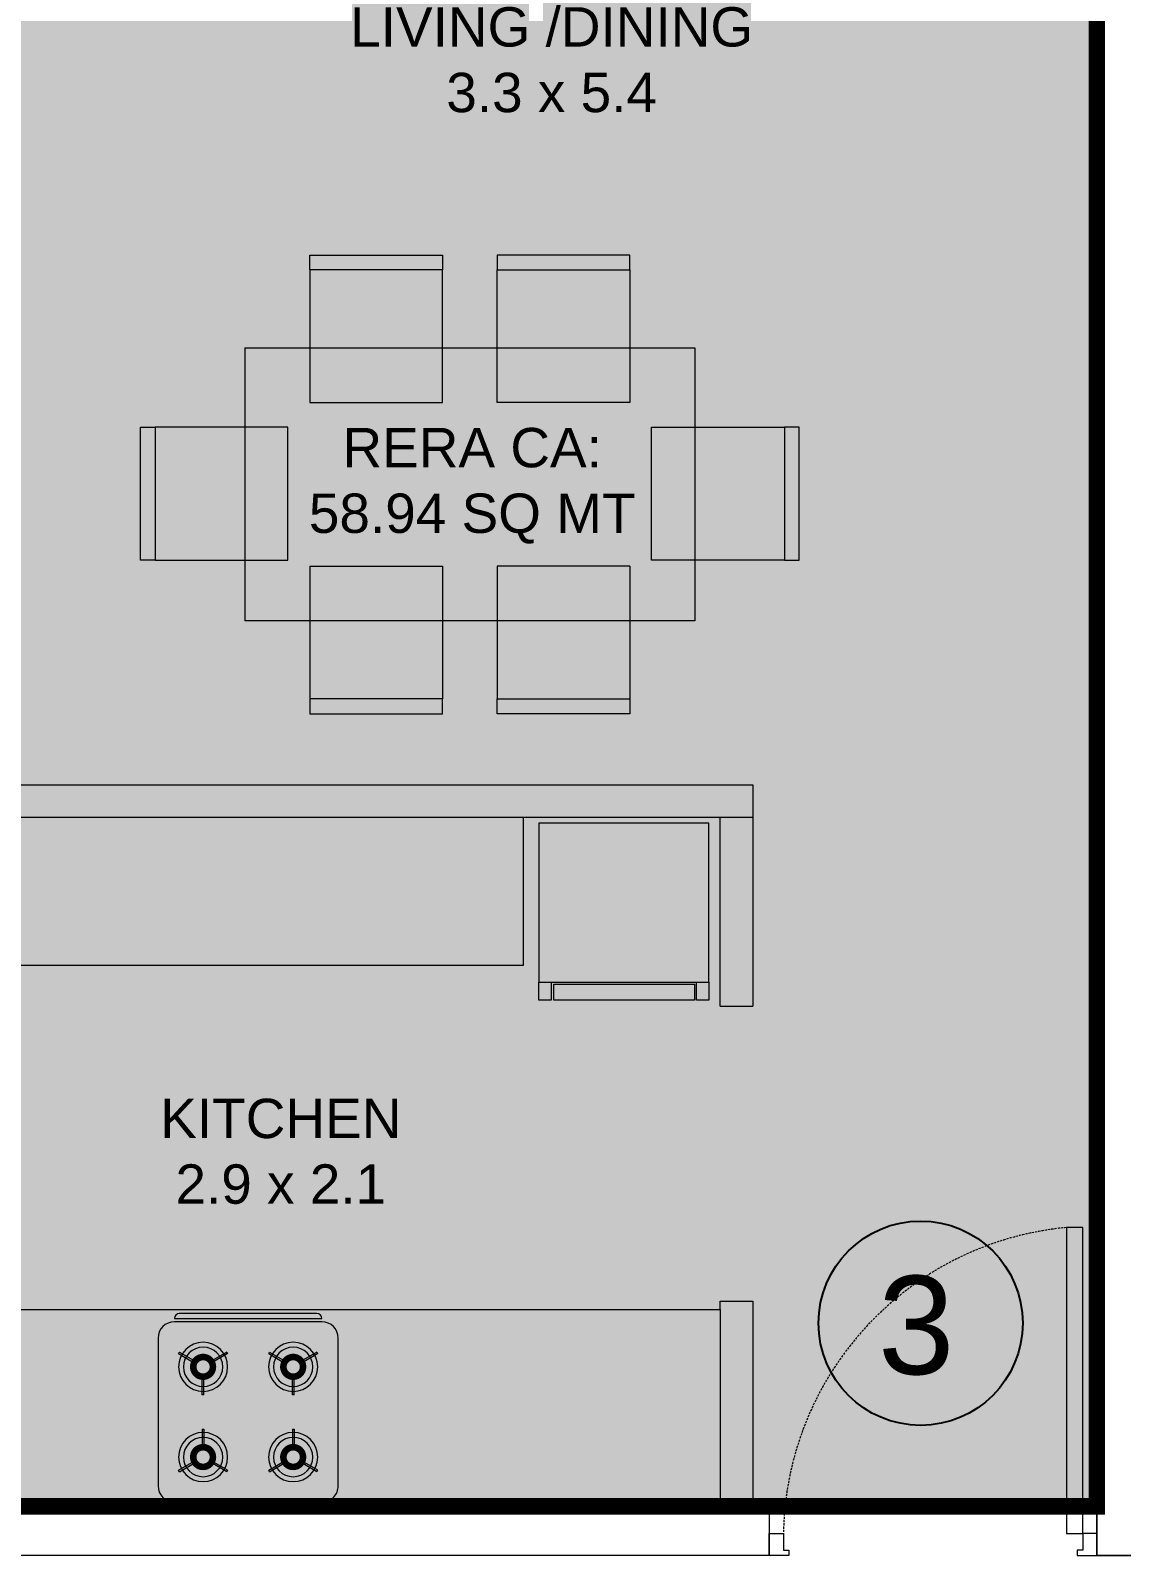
# Model space of a CAD drawing. Header units: inches. Extents: x 27644242 to 29761523, y -859349 to 216979.
# Drawn here: x 29061217 to 29064546, y -554543 to -549893 of the extents above; entities that cross this region are included whole.
import ezdxf

# ---------------------------------------------------------------- set-up
doc = ezdxf.new("R2010")
doc.units = ezdxf.units.IN
doc.header["$MEASUREMENT"] = 0
doc.linetypes.add('DASHED', pattern=[0.75, 0.5, -0.25])
doc.layers.get('Defpoints').update_dxf_attribs({"color": 8})
doc.layers.add('BHK HATCH', color=8, linetype='Continuous', lineweight=5, transparency=0.85)
for name, color, linetype, lineweight in [('DOOR', 4, 'Continuous', 0), ('FURN', 250, 'Continuous', 0), ('WALL', 7, 'Continuous', 20)]:
    doc.layers.add(name, color=color, linetype=linetype, lineweight=lineweight)
doc.layers.add('text', color=7, linetype='Continuous')
doc.styles.add('AMITS', font='arial.ttf')

# ---------------------------------------------------------------- blocks, each defined once
blk = doc.blocks.new('DOOR_750')
at = {"layer": 'DOOR'}
for points in [[(-70, 50), (-32.5, 50), (-32.5, 750), (-70, 750)], [(-750, 50), (-717.5, 50), (-717.5, 12.5), (-705, 12.5), (-705, 0), (-750, 0)], [(0, 50), (-32.5, 50), (-32.5, 12.5), (-45, 12.5), (-45, 0), (0, 0)]]:
    blk.add_lwpolyline(points, close=True, dxfattribs=at)
at = {"layer": 'DOOR', "linetype": 'DASHED', "ltscale": 10}
blk.add_arc((-2.421077079540668, 38.02074629857511), 715.1792562178572, 95.42209849767376, 179.0402507183887, dxfattribs=at)
blk = doc.blocks.new('FRDG')
at = {"layer": 'FURN', "color": 8, "lineweight": 0, "extrusion": (3.34319914e-08, -6.874311e-09, 0.9999999999999996), "elevation": 0.0002050832648149}
for points in [[(9345.997612685185, -728.4923106440953), (9346.508078055589, -728.4923104646708), (9346.508077863564, -727.9459958256563), (9345.997612493158, -727.9459960050802)], [(9346.508077863564, -727.9459958256563), (9346.565883324702, -727.9459958053379), (9346.565883338772, -727.9860241683583), (9346.508077877632, -727.9860241886763)], [(9346.513872441215, -727.9916598882814), (9346.565883340749, -727.9916598700003), (9346.565883499825, -728.4442234720767), (9346.513872600286, -728.444223490358)], [(9346.50807804152, -728.4522821016507), (9346.565883502657, -728.4522820813326), (9346.565883516723, -728.4923104443528), (9346.508078055589, -728.4923104646708)]]:
    blk.add_lwpolyline(points, close=True, dxfattribs=at)
blk = doc.blocks.new('hob')
at = {"layer": 'FURN', "extrusion": (2e-16, 7.342489320000001e-08, 0.9999999999999974)}
for p, q in [((-747640.0917034821, 890446.8354195151), (-747612.5579157397, 890399.1455002223)), ((-747635.7615764627, 890449.3354195151), (-747608.2277887221, 890401.6455002222)), ((-747280.1291814615, 890449.3354195151), (-747307.6629692019, 890401.6455002222)), ((-747275.799054442, 890446.8354195151), (-747303.3328421824, 890399.1455002223)), ((-747510.4817989618, 890377.0051062517), (-747565.5493744445, 890377.0051062517)), ((-747510.4817989618, 890372.0051062517), (-747565.5493744445, 890372.0051062517)), ((-747405.4089589603, 890377.0051062517), (-747350.3413834795, 890377.0051062517)), ((-747405.4089589603, 890372.0051062517), (-747350.3413834795, 890372.0051062517)), ((-747640.0917034821, 890302.1747929864), (-747612.5579157397, 890349.8647122794)), ((-747635.7615764627, 890299.6747929862), (-747608.2277887221, 890347.3647122792)), ((-747280.1291814615, 890299.6747929862), (-747307.6629692019, 890347.3647122792)), ((-747275.799054442, 890302.1747929864), (-747303.3328421824, 890349.8647122794)), ((-747640.0917034821, 890171.8354195151), (-747612.5579157397, 890124.1455002223)), ((-747635.7615764627, 890174.3354195151), (-747608.2277887221, 890126.6455002222)), ((-747280.1291814615, 890174.3354195151), (-747307.6629692019, 890126.6455002222)), ((-747275.799054442, 890171.8354195151), (-747303.3328421824, 890124.1455002223)), ((-747510.4817989618, 890102.0051062516), (-747565.5493744445, 890102.0051062516)), ((-747510.4817989618, 890097.0051062519), (-747565.5493744445, 890097.0051062519)), ((-747405.4089589603, 890102.0051062498), (-747350.3413834795, 890102.0051062498)), ((-747405.4089589603, 890097.0051062498), (-747350.3413834795, 890097.0051062498)), ((-747640.0917034821, 890027.1747929862), (-747612.5579157397, 890074.8647122794)), ((-747635.7615764627, 890024.6747929864), (-747608.2277887221, 890072.3647122794)), ((-747280.1291814615, 890024.6747929864), (-747307.6629692019, 890072.3647122794)), ((-747275.799054442, 890027.1747929862), (-747303.3328421824, 890074.8647122794))]:
    blk.add_line(p, q, dxfattribs=at)
at = {"layer": 'FURN', "extrusion": (2e-16, 7.342489320000001e-08, 0.9999999999999974), "elevation": 0.06695608915302599}
for points in [[(-747232.9450263028, 889962.0050052701), (-747682.9450263027, 889962.0050052701, -0.4142135623730929), (-747732.9450263027, 890012.0050052705), (-747732.9450263027, 890462.0050052705, -0.4142135623730951), (-747682.9450263007, 890512.0050052704), (-747232.9450263007, 890512.0050052704, -0.4142135623730971), (-747182.9450263027, 890462.0050052705), (-747182.9450263027, 890012.0050052705, -0.4142135623730951)], [(-747172.9450263007, 890462.0050052705, -0.4142135623730951), (-747157.945026301, 890447.0050052704), (-747157.9450263027, 890027.0050052701, -0.4142135623730951), (-747172.9450263028, 890012.0050052705), (-747172.9450263028, 890027.0050052701)]]:
    blk.add_lwpolyline(points, format="xyb", close=True, dxfattribs=at)
at = {"layer": 'FURN', "extrusion": (2e-16, 7.342489320000001e-08, 0.9999999999999974), "const_width": 20, "elevation": 0.06695608915302599}
for points in [[(-747625.4450263027, 890374.5050052705, 1), (-747565.445026301, 890374.5050052705, 1)], [(-747290.4457316212, 890374.5050052705, 1), (-747350.4457316212, 890374.505005272, 1)], [(-747625.4450263027, 890099.5050052704, -1), (-747565.4450263028, 890099.5050052704, -1)], [(-747290.4457316212, 890099.5050052704, 1), (-747350.4457316212, 890099.5050052704, 1)]]:
    blk.add_lwpolyline(points, format="xyb", close=True, dxfattribs=at)
at = {"layer": 'FURN', "extrusion": (2e-16, 7.342489320000001e-08, 0.9999999999999974)}
for centre, radius in [((-747595.445026301, 890374.5051062476, 0.0653756527670075), 75), ((-747595.445026301, 890374.5051062476, 0.0653756527670075), 60.00000000000001), ((-747320.4457316212, 890374.5051062497, 0.06537565276706463), 75), ((-747320.4457316212, 890374.5051062497, 0.06537565276706463), 60.00000000000001), ((-747595.445026301, 890374.5051062476, 0.0653756527670075), 37.50000000000001), ((-747320.4457316212, 890374.5051062497, 0.06537565276706463), 37.50000000000001), ((-747595.4450263028, 890099.5051062478, 0.0653554609213856), 75), ((-747595.4450263028, 890099.5051062478, 0.0653554609213856), 60.00000000000001), ((-747320.4457316212, 890099.5051062478, 0.0653554609214416), 75), ((-747320.4457316212, 890099.5051062478, 0.0653554609214416), 60.00000000000001), ((-747595.4450263028, 890099.5051062478, 0.0653554609213856), 37.50000000000001), ((-747320.4457316212, 890099.5051062478, 0.0653554609214416), 37.50000000000001)]:
    blk.add_circle(centre, radius, dxfattribs=at)
for centre, start, end in [((-747595.445026301, 890374.5051062476, 0.0653756527670075), 118.3145869005222, 121.6854130804511), ((-747320.4457316212, 890374.5051062497, 0.06537565276706463), 58.3145869195489, 61.68541298337863), ((-747320.445026301, 890374.5051062476, 0.0653756527670636), 58.3145869195489, 61.68541298337863), ((-747595.445026301, 890374.5051062476, 0.0653756527670075), 358.3145869530076, 1.685412940316937), ((-747320.4457316212, 890374.5051062497, 0.06537565276706463), 178.3145869530075, 181.6854129403169), ((-747595.445026301, 890374.5051062476, 0.0653756527670075), 238.3145869195489, 241.6854129833786), ((-747320.4457316212, 890374.5051062497, 0.06537565276706463), 298.3145869005222, 301.6854130804511), ((-747595.4450263028, 890099.5051062478, 0.0653554609213856), 118.3145869005222, 121.6854130804511), ((-747320.4457316212, 890099.5051062478, 0.0653554609214416), 58.3145869195489, 61.68541298337863), ((-747320.445026301, 890099.5051062478, 0.0653554609214416), 58.3145869195489, 61.68541298337863), ((-747595.4450263028, 890099.5051062478, 0.0653554609213856), 358.3145869530076, 1.685412940316937), ((-747320.4457316212, 890099.5051062478, 0.0653554609214416), 178.3145869530075, 181.6854129403169), ((-747595.4450263028, 890099.5051062478, 0.0653554609213856), 238.3145869195489, 241.6854129833786), ((-747320.4457316212, 890099.5051062478, 0.0653554609214416), 298.3145869005222, 301.6854130804511)]:
    blk.add_arc(centre, 85, start, end, dxfattribs=at)
blk = doc.blocks.new('DINING TBALE')
at = {"layer": 'FURN'}
for p, q in [((551.6394374225056, 1664.61049376172, 0.3026115498129918), (551.6394411908695, 1709.61049376172, 0.3026115498129918)), ((551.6394411908695, 1709.61049376172, 0.3026115498129918), (956.6394411908695, 1709.610459846212, 0.3026115498129918)), ((551.6394374225056, 1664.61049376172, 0.3026115498129918), (551.6394411908695, 1709.61049376172, 0.3026115498129918)), ((956.6394411908695, 1709.610459846212, 0.3026115498129918), (956.6394374225056, 1664.610459846212, 0.3026115498129918)), ((1528.277242697193, 1709.61049376172, 0.3026115498129918), (1123.277242697193, 1709.610459846212, 0.3026115498129918)), ((1123.277242697193, 1709.610459846212, 0.3026115498129918), (1123.277246465557, 1664.610459846212, 0.3026115498129918)), ((1528.277246465557, 1664.61049376172, 0.3026115498129918), (1528.277242697193, 1709.61049376172, 0.3026115498129918)), ((1528.277246465557, 1664.61049376172, 0.3026115498129918), (1528.277242697193, 1709.61049376172, 0.3026115498129918)), ((551.6394374225056, 1664.61049376172, 0.3026115498129918), (551.639403506997, 1259.61049376172, 0.3026115498129918)), ((956.6394374225056, 1664.610459846212, 0.3026115498129918), (551.6394374225056, 1664.61049376172, 0.3026115498129918)), ((956.6394374225056, 1664.610459846212, 0.3026115498129918), (551.6394374225056, 1664.61049376172, 0.3026115498129918)), ((956.639403506997, 1259.610459846212, 0.3026115498129918), (956.6394374225056, 1664.610459846212, 0.3026115498129918)), ((1123.277246465557, 1664.610459846212, 0.3026115498129918), (1528.277246465557, 1664.61049376172, 0.3026115498129918)), ((1123.277246465557, 1664.610459846212, 0.3026115498129918), (1528.277246465557, 1664.61049376172, 0.3026115498129918)), ((1123.277280381299, 1259.610459846212, 0.3026115498129918), (1123.277246465557, 1664.610459846212, 0.3026115498129918)), ((1528.277246465557, 1664.61049376172, 0.3026115498129918), (1528.277280381299, 1259.61049376172, 0.3026115498129918)), ((1726.246325909975, 1426.237583625829, 0.3026115498129918), (353.6703579780878, 1426.237698568497, 0.3026115498129918)), ((353.6703579783207, 1426.237583625829, 0.3026115498129918), (353.6704276530072, 594.220360763371, 0.3026115498129918)), ((1726.246325909975, 1426.237583625829, 0.3026115498129918), (1726.246256234939, 594.220245820703, 0.3026115498129918)), ((551.639403506997, 1259.61049376172, 0.3026115498129918), (956.639403506997, 1259.610459846212, 0.3026115498129918)), ((1528.277280381299, 1259.61049376172, 0.3026115498129918), (1123.277280381299, 1259.610459846212, 0.3026115498129918)), ((35.04572732385714, 779.3267953547183, 0.3026115498129918), (35.04576123959851, 1184.326795354718, 0.3026115498129918)), ((35.04576123959851, 1184.326795354718, 0.3026115498129918), (80.0457612395985, 1184.326791586354, 0.3026115498129918)), ((80.0457612395985, 1184.326791586354, 0.3026115498129918), (80.04572732385714, 779.3267915863544, 0.3026115498129918)), ((80.0457612395985, 1184.326791586354, 0.3026115498129918), (80.04572732385714, 779.3267915863544, 0.3026115498129918)), ((485.0457612395985, 1184.326757670846, 0.3026115498129918), (80.0457612395985, 1184.326791586354, 0.3026115498129918)), ((485.0457273238571, 779.3267576708458, 0.3026115498129918), (485.0457612395985, 1184.326757670846, 0.3026115498129918)), ((1594.870922648231, 1184.326757670846, 0.3026115498129918), (1999.870922648231, 1184.326791586354, 0.3026115498129918)), ((1594.870956563973, 779.3267576708458, 0.3026115498129918), (1594.870922648231, 1184.326757670846, 0.3026115498129918)), ((2044.870922648231, 1184.326795354718, 0.3026115498129918), (1999.870922648231, 1184.326791586354, 0.3026115498129918)), ((1999.870922648231, 1184.326791586354, 0.3026115498129918), (1999.870956563973, 779.3267915863544, 0.3026115498129918)), ((1999.870922648231, 1184.326791586354, 0.3026115498129918), (1999.870956563973, 779.3267915863544, 0.3026115498129918)), ((2044.870956563973, 779.3267953547183, 0.3026115498129918), (2044.870922648231, 1184.326795354718, 0.3026115498129918)), ((80.04572732385714, 779.3267915863544, 0.3026115498129918), (35.04572732385714, 779.3267953547183, 0.3026115498129918)), ((80.04572732385714, 779.3267915863544, 0.3026115498129918), (35.04572732385714, 779.3267953547183, 0.3026115498129918)), ((80.04572732385714, 779.3267915863544, 0.3026115498129918), (485.0457273238571, 779.3267576708458, 0.3026115498129918)), ((551.639403506997, 760.8472781460732, 0.3026115498129918), (551.6393695912557, 355.8472781460732, 0.3026115498129918)), ((551.639403506997, 760.8472442303319, 0.3026115498129918), (956.639403506997, 760.8472781460732, 0.3026115498129918)), ((956.639403506997, 760.8472781460732, 0.3026115498129918), (956.6394374225056, 355.8472781460732, 0.3026115498129918)), ((1123.277280381299, 760.8472781460732, 0.3026115498129918), (1123.277246465557, 355.8472781460732, 0.3026115498129918)), ((1528.277280381299, 760.8472442303319, 0.3026115498129918), (1123.277280381299, 760.8472781460732, 0.3026115498129918)), ((1528.277280381299, 760.8472781460732, 0.3026115498129918), (1528.277314296807, 355.8472781460732, 0.3026115498129918)), ((1999.870956563973, 779.3267915863544, 0.3026115498129918), (1594.870956563973, 779.3267576708458, 0.3026115498129918)), ((1999.870956563973, 779.3267915863544, 0.3026115498129918), (2044.870956563973, 779.3267953547183, 0.3026115498129918)), ((1999.870956563973, 779.3267915863544, 0.3026115498129918), (2044.870956563973, 779.3267953547183, 0.3026115498129918)), ((353.6704276530072, 594.220360763371, 0.3026115498129918), (1726.246256234939, 594.220245820703, 0.3026115498129918)), ((956.6393695912557, 355.8472888551187, 0.3026115498129918), (551.6393695912557, 355.8472549393773, 0.3026115498129918)), ((956.6393695912557, 355.8472888551187, 0.3026115498129918), (551.6393695912557, 355.8472549393773, 0.3026115498129918)), ((551.6393695912557, 355.8472549393773, 0.3026115498129918), (551.6393733596196, 310.8472549393773, 0.3026115498129918)), ((551.6393695912557, 355.8472549393773, 0.3026115498129918), (551.6393733596196, 310.8472549393773, 0.3026115498129918)), ((956.6393733596196, 310.8472888551187, 0.3026115498129918), (956.6393695912557, 355.8472888551187, 0.3026115498129918)), ((1123.277174865943, 310.8472888551187, 0.3026115498129918), (1123.277178634307, 355.8472888551187, 0.3026115498129918)), ((1123.277178634307, 355.8472888551187, 0.3026115498129918), (1528.277178634307, 355.8472549393773, 0.3026115498129918)), ((1123.277178634307, 355.8472888551187, 0.3026115498129918), (1528.277178634307, 355.8472549393773, 0.3026115498129918)), ((1528.277178634307, 355.8472549393773, 0.3026115498129918), (1528.277174865943, 310.8472549393773, 0.3026115498129918)), ((1528.277178634307, 355.8472549393773, 0.3026115498129918), (1528.277174865943, 310.8472549393773, 0.3026115498129918)), ((551.6393733596196, 310.8472549393773, 0.3026115498129918), (956.6393733596196, 310.8472888551187, 0.3026115498129918)), ((1528.277174865943, 310.8472549393773, 0.3026115498129918), (1123.277174865943, 310.8472888551187, 0.3026115498129918))]:
    blk.add_line(p, q, dxfattribs=at)

msp = doc.modelspace()

# ---------------------------------------------------------------- hatches: boundary and pattern name
at = {"layer": 'BHK HATCH', "ltscale": 500, "true_color": 0xff00ff}
h = msp.add_hatch(color=6, dxfattribs=at)
h.dxf.hatch_style = 1
edge = h.paths.add_edge_path()
edge.add_line((29064271.07585748, -554392.7471501706), (29060421.09295423, -554392.7471501696))
edge.add_line((29060421.09295423, -554392.7471501696), (29060421.09295424, -552142.7400701529))
edge.add_line((29060421.09295424, -552142.7400701529), (29060271.09295746, -552142.7542366269))
edge.add_line((29060271.09295746, -552142.7542366269), (29060271.09295746, -552242.7471533889))
edge.add_line((29060271.09295746, -552242.7471533889), (29058970.77774508, -552242.7613198629))
edge.add_line((29058970.77774508, -552242.7613198629), (29058970.99490008, -550792.7754895547))
edge.add_line((29058970.99490008, -550792.7754895547), (29057171.07586391, -550792.7471566076))
edge.add_line((29057171.07586391, -550792.7471566076), (29057171.07586391, -552242.7099364357))
edge.add_line((29057171.07586391, -552242.7099364357), (29054771.07586391, -552242.7099364357))
edge.add_line((29054771.07586391, -552242.7099364357), (29054771.09402893, -546795.038610815))
edge.add_line((29054771.09402893, -546795.038610815), (29058071.08494284, -546794.9436072883))
edge.add_line((29058071.08494284, -546794.9436072883), (29058071.06677385, -546792.6521617784))
edge.add_line((29058071.06677385, -546792.6521617784), (29061071.07586003, -546792.7471595748))
edge.add_line((29061071.07586003, -546792.7471595748), (29061071.07586075, -546792.747156639))
edge.add_line((29061071.07586075, -546792.747156639), (29064471.09343777, -546792.7471602319))
edge.add_line((29064471.09343777, -546792.7471602319), (29064471.09343777, -554392.7471533895))
edge.add_line((29064471.09343777, -554392.7471533895), (29063071.07537394, -554392.7471501703))

# ---------------------------------------------------------------- linework, layer by layer
at = {"layer": 'Defpoints', "ltscale": 500}
msp.add_lwpolyline([(29064271.07585748, -554392.7471501706, 50, 50, 0), (29060421.09295423, -554392.7471501696, 50, 50, 0), (29060421.09295424, -552142.7400701529, 50, 50, 0), (29060271.09295746, -552142.7542366269, 50, 50, 0), (29060271.09295746, -552242.7471533889, 50, 50, 0), (29058970.77774508, -552242.7613198629, 50, 50, 0), (29058970.99490008, -550792.7754895547, 50, 50, 0), (29057171.07586391, -550792.7471566076, 50, 50, 0), (29057171.07586391, -552242.7099364357, 50, 50, 0), (29054771.07586391, -552242.7099364357, 50, 50, 0), (29054771.09402893, -546795.038610815, 50, 50, 0), (29058071.08494284, -546794.9436072883, 50, 50, 0), (29058071.06677385, -546792.6521617784, 50, 50, 0), (29061071.07586003, -546792.7471595748, 50, 50, 0), (29061071.07586075, -546792.747156639, 50, 50, 0), (29064471.09343777, -546792.7471602319, 50, 50, 0), (29064471.09343777, -554392.7471533895, 50, 50, 0), (29063071.07537394, -554392.7471501703, 50, 50, 0)], format="xyseb", dxfattribs=at)
at = {"layer": 'FURN', "ltscale": 500}
for p, q in [((29062721.09295424, -552742.7471501704), (29062721.09295424, -552292.7471501704)), ((29060421.09295424, -552742.7471501704), (29062721.09295424, -552742.7471501704)), ((29060421.09295424, -553792.7471501702), (29063321.09295424, -553792.7471501703))]:
    msp.add_line(p, q, dxfattribs=at)
at = {"layer": 'text', "color": 1, "ltscale": 500}
msp.add_circle((29063933.05842647, -553834.4527360603), 311.4190134853125, dxfattribs=at)
at = {"layer": 'WALL', "ltscale": 500}
for p, q in [((29063321.09295424, -552867.7471501703), (29063321.09295424, -552292.7471501703)), ((29063421.09295102, -552292.7471501703), (29063421.09295102, -552867.7471501703)), ((29063321.09295424, -552867.7471501703), (29063421.09295102, -552867.7471501703)), ((29063321.09295424, -553792.7471501703), (29063321.09295424, -553767.7471501703)), ((29063321.09295424, -553767.7471501703), (29063421.09295102, -553767.7471501703)), ((29063321.09295424, -553792.7471501703), (29063321.09295424, -554392.7471501703)), ((29063421.09295102, -553767.7471501703), (29063421.09295102, -554392.7471501703)), ((29063421.09295102, -554392.7471501703), (29063321.09295424, -554392.7471501703))]:
    msp.add_line(p, q, dxfattribs=at)
for points in [[(29064471.08153534, -554542.747150174), (29064621.08153557, -554542.747150174), (29064621.08153557, -546642.7471634474), (29064471.08153534, -546642.7471634474)], [(29064621.09343801, -554542.747150174), (29064471.09343777, -554542.747150174), (29064471.09343777, -546642.7471634474), (29064621.09343801, -546642.7471634474)], [(29063421.09295102, -552192.7471533889), (29063421.09295102, -552292.7471501703), (29061171.09343777, -552292.7471501703), (29061171.09343777, -552192.7471533889)], [(29063471.0929546, -554542.747150174), (29060271.09295423, -554542.7471501739), (29060271.09295423, -554392.7471501702), (29063471.0929546, -554392.7471501703)]]:
    msp.add_lwpolyline(points, close=True, dxfattribs=at)

# ---------------------------------------------------------------- block references
at = {"layer": 'DOOR', "xscale": 1.333333977559269, "yscale": 1.333333977559269, "zscale": 1.333333977559269}
msp.add_blockref('DOOR_750', (29064471.09343777, -554542.747150174), dxfattribs=at)
at = {"layer": 'FURN', "ltscale": 1000, "xscale": -1}
msp.add_blockref('DINING TBALE', (29063597.33969401, -552286.9673992096, -0.3026115498129918), dxfattribs=at)
at = {"layer": 'FURN', "extrusion": (-6.405421399998641e-09, 9.364847400000934e-09, 1), "xscale": 950.000000000018, "yscale": 950.0000000000115, "zscale": 950.0000000000108, "rotation": 270.0250834735325}
msp.add_blockref('FRDG', (29750948.37513016, 8326689.855325608, -0.08457838151660863), dxfattribs=at)
at = {"layer": 'FURN', "xscale": -1, "rotation": 269.9999999999914}
msp.add_blockref('hob', (28171644.10216988, 193352.8802877323, -4.002643890999025e-06), dxfattribs=at)

# ---------------------------------------------------------------- texts
at = {"layer": 'text', "ltscale": 100, "char_height": 120, "width": 1715.234679162502, "style": 'AMITS'}
for s, insert, attachment_point in [('\\pxqc;LIVING /DINING\\P3.3 x 5.4', (29063664.79534538, -550143.5091248082), 9), ('\\pxqc;RERA CA: \\P58.94 SQ MT', (29061707.09310978, -551457.6501081319), 7), ('\\pxqc;KITCHEN\\P2.9 x 2.1', (29062838.36031007, -553471.7671120362), 9)]:
    msp.add_mtext(s, dxfattribs=dict(at, insert=insert, attachment_point=attachment_point))
at = {"layer": 'text', "color": 1, "ltscale": 100, "insert": (29063547.12627488, -553690.0133147573), "char_height": 300, "width": 744.9060423374176, "attachment_point": 1, "style": 'AMITS'}
msp.add_mtext('\\pxqc;3', dxfattribs=at)

doc.saveas('drawing.dxf')
